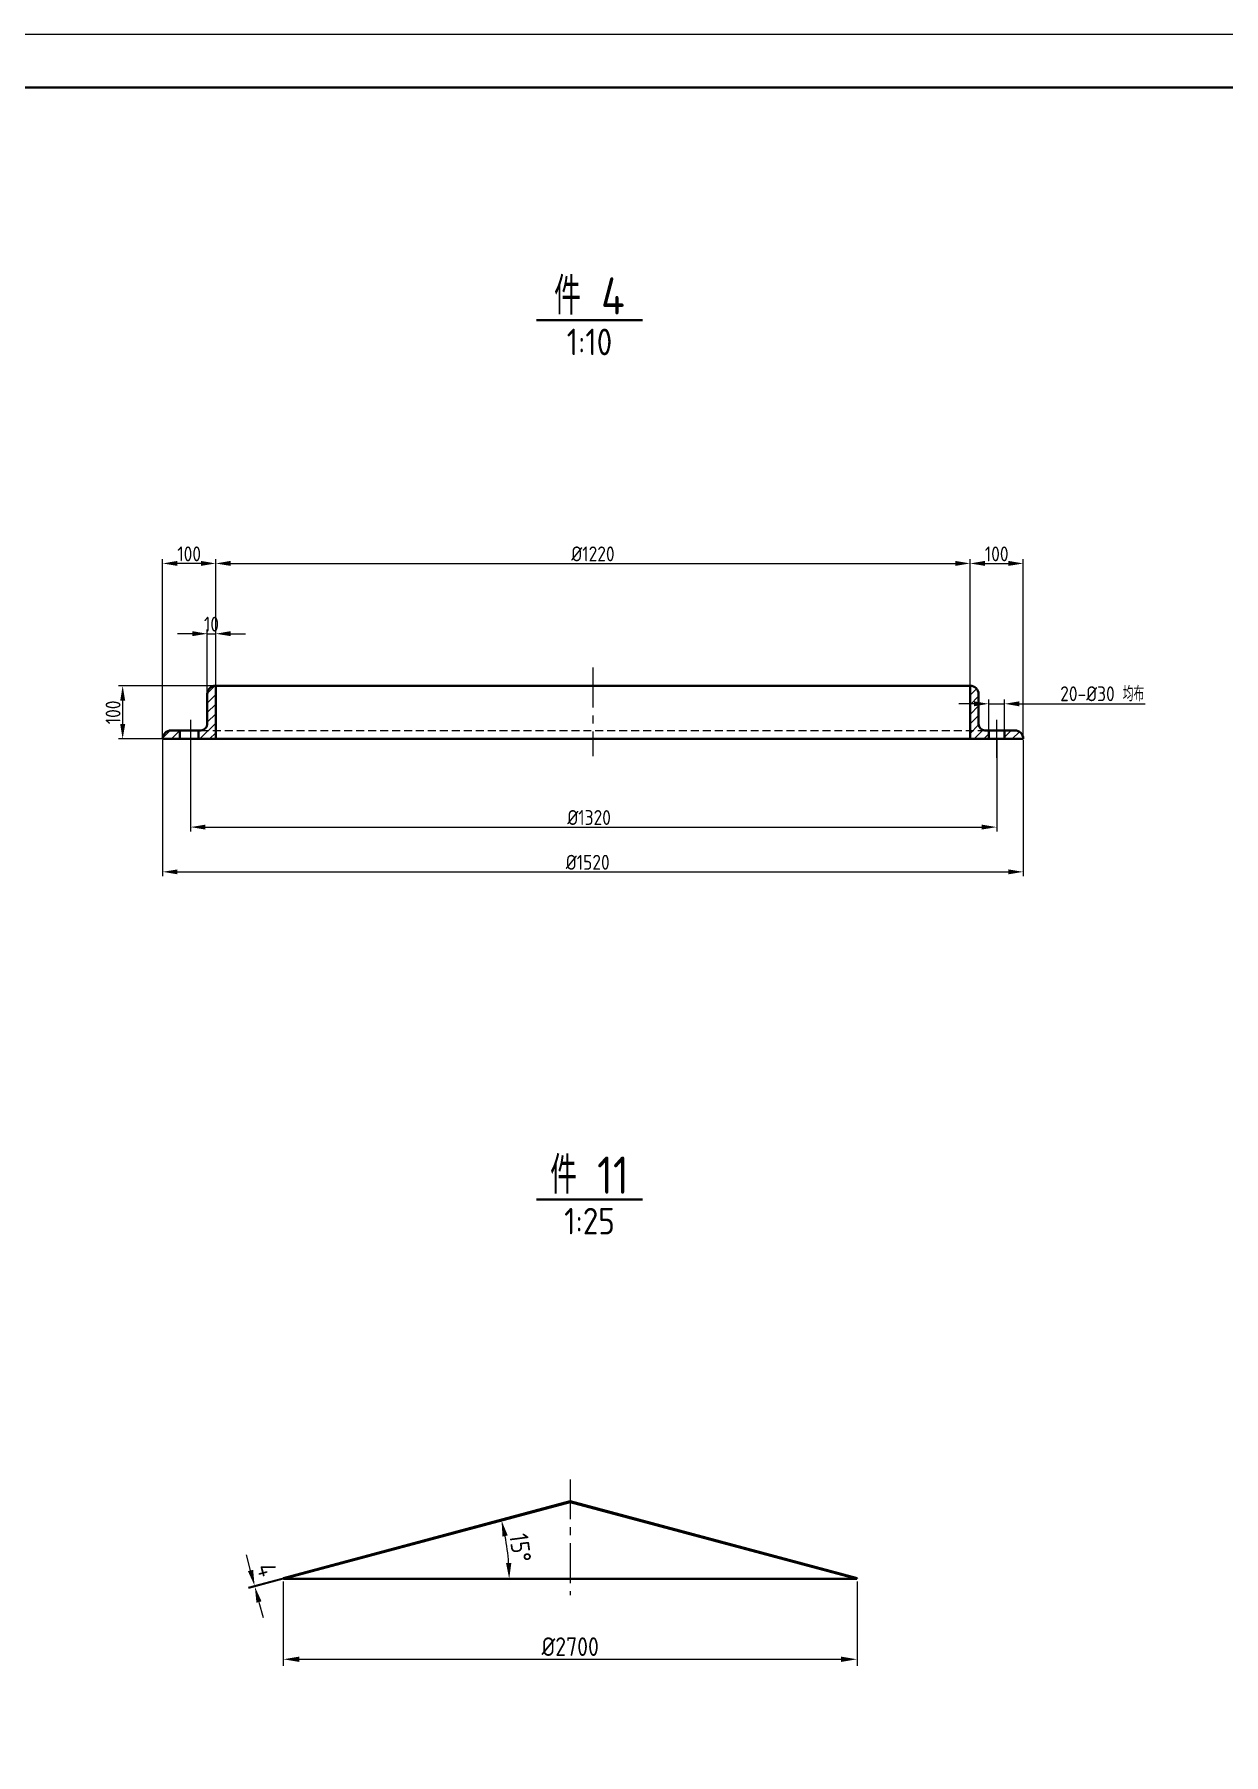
# Model space of a CAD drawing. Header units: millimetres. Extents: x 402311 to 444361, y 25246 to 54946.
# Drawn here: x 421652 to 432845, y 38764 to 54946 of the extents above; entities that cross this region are included whole.
import ezdxf
from ezdxf.enums import TextEntityAlignment as Align

# ---------------------------------------------------------------- set-up
doc = ezdxf.new("R2010")
doc.units = ezdxf.units.MM
doc.header["$LTSCALE"] = 300
doc.linetypes.add('CENTER', pattern=[2, 1.25, -0.25, 0.25, -0.25])
doc.linetypes.add('DASHED2', pattern=[0.375, 0.25, -0.125])
for name, color, linetype, lineweight in [('BIAOZHU', 3, 'Continuous', 25), ('SHI', 7, 'Continuous', 40), ('WEN', 3, 'Continuous', 20), ('XI', 2, 'Continuous', 20), ('XU', 6, 'DASHED2', 20), ('ZHONG', 1, 'CENTER', 20)]:
    doc.layers.add(name, color=color, linetype=linetype, lineweight=lineweight)
doc.layers.add('X1', color=4, linetype='Continuous')
doc.styles.add('GB', font='gbenor.shx', dxfattribs={"bigfont": 'gbcbig.shx'})
doc.dimstyles.new('ISO-25$0', dxfattribs={"dimscale": 40, "dimtxt": 3.5, "dimasz": 3.5, "dimexe": 1, "dimexo": 0.2, "dimgap": 0.5, "dimtad": 1, "dimtoh": 1, "dimdec": 1, "dimzin": 9, "dimdsep": 46, "dimtxsty": 'GB', "dimcen": 0, "dimclrd": 3, "dimclre": 3, "dimclrt": 256, "dimadec": 0, "dimazin": 2, "dimtfac": 1, "dimtdec": 1, "dimtix": 1, "dimtmove": 0, "dimatfit": 3, "dimldrblk": 'DOTSMALL', "dimfxl": 0, "dimlwd": 20, "dimlwe": 20, "dimarcsym": 0})
doc.dimstyles.new('SHW', dxfattribs={"dimscale": 50, "dimtxt": 3.5, "dimasz": 3, "dimexe": 1.25, "dimexo": 0.625, "dimtad": 1, "dimdsep": 46, "dimtxsty": 'GB', "dimcen": 2.5, "dimclrd": 256, "dimclrt": 256, "dimadec": 1, "dimazin": 0, "dimtfac": 1, "dimtix": 1, "dimtmove": 2, "dimatfit": 3, "dimfxl": 0, "dimlwd": -1, "dimarcsym": 0})

# ---------------------------------------------------------------- blocks, each defined once
blk = doc.blocks.new('*D85')
at = {"layer": 'BIAOZHU', "color": 3, "linetype": 'ByBlock', "lineweight": 20}
for p, q in [((430494, 48649), (430354, 48649)), ((430634, 48406), (430634, 48689)), ((430634, 48649), (430783, 48649)), ((430783, 48406), (430783, 48689)), ((430923, 48649), (432106, 48649))]:
    blk.add_line(p, q, dxfattribs=at)
at = {"layer": 'BIAOZHU', "color": 3}
for points in [[(430494, 48672), (430494, 48625), (430634, 48649)], [(430923, 48672), (430923, 48625), (430783, 48649)]]:
    blk.add_solid(points, dxfattribs=at)
at = {"layer": 'Defpoints', "color": 0}
for p in [(430783, 48649), (430634, 48398), (430783, 48398)]:
    blk.add_point(p, dxfattribs=at)
at = {"layer": 'BIAOZHU', "insert": (431702, 48743), "char_height": 140, "attachment_point": 5, "style": 'GB'}
blk.add_mtext('20-%%C30 均布', dxfattribs=at)
blk = doc.blocks.new('_DotSmall')
at = {"color": 0, "linetype": 'ByBlock', "const_width": 0.5}
blk.add_lwpolyline([(-0.0625, 0, 1), (0.0625, 0, 1)], format="xyb", close=True, dxfattribs=at)
blk = doc.blocks.new('*D86')
at = {"layer": 'BIAOZHU', "color": 3, "linetype": 'ByBlock', "lineweight": 20}
for p, q in [((423359, 48826), (423359, 50009)), ((430459, 48826), (430459, 50009)), ((423499, 49969), (430319, 49969))]:
    blk.add_line(p, q, dxfattribs=at)
at = {"layer": 'BIAOZHU', "color": 3}
for points in [[(423499, 49993), (423499, 49946), (423359, 49969)], [(430319, 49993), (430319, 49946), (430459, 49969)]]:
    blk.add_solid(points, dxfattribs=at)
at = {"layer": 'Defpoints', "color": 0}
for p in [(430459, 49969), (423359, 48818), (430459, 48818)]:
    blk.add_point(p, dxfattribs=at)
at = {"layer": 'BIAOZHU', "insert": (426909, 50059), "char_height": 140, "attachment_point": 5, "style": 'GB'}
blk.add_mtext('%%c1220', dxfattribs=at)
blk = doc.blocks.new('*D87')
at = {"layer": 'BIAOZHU', "color": 3, "linetype": 'ByBlock', "lineweight": 20}
for p, q in [((423139, 49308), (422999, 49308)), ((423279, 48746), (423279, 49348)), ((423279, 49308), (423359, 49308)), ((423359, 48826), (423359, 49348)), ((423499, 49308), (423639, 49308))]:
    blk.add_line(p, q, dxfattribs=at)
at = {"layer": 'BIAOZHU', "color": 3}
for points in [[(423139, 49332), (423139, 49285), (423279, 49308)], [(423499, 49332), (423499, 49285), (423359, 49308)]]:
    blk.add_solid(points, dxfattribs=at)
at = {"layer": 'Defpoints', "color": 0}
for p in [(423359, 49308), (423279, 48738), (423359, 48818)]:
    blk.add_point(p, dxfattribs=at)
at = {"layer": 'BIAOZHU', "insert": (423319, 49398), "char_height": 140, "attachment_point": 5, "style": 'GB'}
blk.add_mtext('10', dxfattribs=at)
blk = doc.blocks.new('*D88')
at = {"layer": 'BIAOZHU', "color": 3, "linetype": 'ByBlock', "lineweight": 20}
for p, q in [((423351, 48818), (422443, 48818)), ((422483, 48678), (422483, 48458)), ((423351, 48318), (422443, 48318))]:
    blk.add_line(p, q, dxfattribs=at)
at = {"layer": 'BIAOZHU', "color": 3}
for points in [[(422460, 48678), (422507, 48678), (422483, 48818)], [(422460, 48458), (422507, 48458), (422483, 48318)]]:
    blk.add_solid(points, dxfattribs=at)
at = {"layer": 'Defpoints', "color": 0}
for p in [(423359, 48818), (422483, 48318), (423359, 48318)]:
    blk.add_point(p, dxfattribs=at)
at = {"layer": 'BIAOZHU', "insert": (422393, 48568), "char_height": 140, "attachment_point": 5, "rotation": 90, "style": 'GB'}
blk.add_mtext('100', dxfattribs=at)
blk = doc.blocks.new('*D89')
at = {"layer": 'BIAOZHU', "color": 3, "linetype": 'ByBlock', "lineweight": 20}
for p, q in [((422859, 48310), (422859, 47028)), ((430959, 48310), (430959, 47028)), ((422999, 47068), (430819, 47068))]:
    blk.add_line(p, q, dxfattribs=at)
at = {"layer": 'BIAOZHU', "color": 3}
for points in [[(422999, 47091), (422999, 47045), (422859, 47068)], [(430819, 47091), (430819, 47045), (430959, 47068)]]:
    blk.add_solid(points, dxfattribs=at)
at = {"layer": 'Defpoints', "color": 0}
for p in [(422859, 48318), (430959, 48318), (430959, 47068)]:
    blk.add_point(p, dxfattribs=at)
at = {"layer": 'BIAOZHU', "insert": (426860, 47158), "char_height": 140, "attachment_point": 5, "style": 'GB'}
blk.add_mtext('%%c1520', dxfattribs=at)
blk = doc.blocks.new('*D90')
at = {"layer": 'BIAOZHU', "color": 3, "linetype": 'ByBlock', "lineweight": 20}
for p, q in [((423122, 48310), (423122, 47449)), ((430709, 48310), (430709, 47449)), ((423262, 47489), (430569, 47489))]:
    blk.add_line(p, q, dxfattribs=at)
at = {"layer": 'BIAOZHU', "color": 3}
for points in [[(423262, 47512), (423262, 47466), (423122, 47489)], [(430569, 47512), (430569, 47466), (430709, 47489)]]:
    blk.add_solid(points, dxfattribs=at)
at = {"layer": 'Defpoints', "color": 0}
for p in [(423122, 48318), (430709, 48318), (430709, 47489)]:
    blk.add_point(p, dxfattribs=at)
at = {"layer": 'BIAOZHU', "insert": (426873, 47579), "char_height": 140, "attachment_point": 5, "style": 'GB'}
blk.add_mtext('%%c1320', dxfattribs=at)
blk = doc.blocks.new('*D91')
at = {"layer": 'BIAOZHU', "color": 3, "linetype": 'ByBlock', "lineweight": 20}
for p, q in [((422859, 48326), (422859, 50009)), ((423359, 48826), (423359, 50009)), ((423219, 49969), (422999, 49969))]:
    blk.add_line(p, q, dxfattribs=at)
at = {"layer": 'BIAOZHU', "color": 3}
for points in [[(422999, 49993), (422999, 49946), (422859, 49969)], [(423219, 49993), (423219, 49946), (423359, 49969)]]:
    blk.add_solid(points, dxfattribs=at)
at = {"layer": 'Defpoints', "color": 0}
for p in [(422859, 49969), (423359, 48818), (422859, 48318)]:
    blk.add_point(p, dxfattribs=at)
at = {"layer": 'BIAOZHU', "insert": (423109, 50059), "char_height": 140, "attachment_point": 5, "style": 'GB'}
blk.add_mtext('100', dxfattribs=at)
blk = doc.blocks.new('*D92')
at = {"layer": 'BIAOZHU', "color": 3, "linetype": 'ByBlock', "lineweight": 20}
for p, q in [((430459, 48826), (430459, 50009)), ((430959, 48326), (430959, 50009)), ((430599, 49969), (430819, 49969))]:
    blk.add_line(p, q, dxfattribs=at)
at = {"layer": 'BIAOZHU', "color": 3}
for points in [[(430599, 49993), (430599, 49946), (430459, 49969)], [(430819, 49993), (430819, 49946), (430959, 49969)]]:
    blk.add_solid(points, dxfattribs=at)
at = {"layer": 'Defpoints', "color": 0}
for p in [(430959, 49969), (430459, 48818), (430959, 48318)]:
    blk.add_point(p, dxfattribs=at)
at = {"layer": 'BIAOZHU', "insert": (430709, 50059), "char_height": 140, "attachment_point": 5, "style": 'GB'}
blk.add_mtext('100', dxfattribs=at)
blk = doc.blocks.new('*D98')
at = {"layer": 'Defpoints', "color": 0}
for p in [(426695, 41140), (426113, 40602), (423997, 40417), (423997, 40417), (426695, 40417)]:
    blk.add_point(p, dxfattribs=at)
at = {"layer": 'WEN'}
blk.add_arc((423997, 40417), 2124, 4.0472, 10.9528, dxfattribs=at)
for points in [[(426058, 40815), (426107, 40826), (426049, 40966)], [(426141, 40567), (426091, 40566), (426121, 40417)]]:
    blk.add_solid(points, dxfattribs=at)
at = {"layer": 'WEN', "insert": (426226, 40710), "char_height": 175, "attachment_point": 5, "rotation": 277.5, "style": 'GB'}
blk.add_mtext('15°', dxfattribs=at)
blk = doc.blocks.new('*D99')
at = {"layer": 'Defpoints', "color": 0}
for p in [(424121, 40458), (423727, 40344), (424123, 40450)]:
    blk.add_point(p, dxfattribs=at)
at = {"layer": 'WEN'}
for p, q in [((423686, 40497), (423648, 40642)), ((423725, 40352), (423727, 40344)), ((423766, 40199), (423805, 40055))]:
    blk.add_line(p, q, dxfattribs=at)
at = {"layer": 'WEN', "color": 0, "lineweight": -2}
for p, q in [((424091, 40450), (423665, 40336)), ((424093, 40442), (423667, 40328))]:
    blk.add_line(p, q, dxfattribs=at)
at = {"layer": 'WEN'}
for points in [[(423711, 40503), (423662, 40490), (423725, 40352)], [(423790, 40206), (423742, 40193), (423727, 40344)]]:
    blk.add_solid(points, dxfattribs=at)
at = {"layer": 'WEN', "insert": (423841, 40502), "char_height": 175, "attachment_point": 5, "rotation": 285, "style": 'GB'}
blk.add_mtext('4', dxfattribs=at)
blk = doc.blocks.new('*D97')
at = {"layer": 'Defpoints', "color": 0}
for p in [(423995, 40424), (429395, 40424), (429395, 39661)]:
    blk.add_point(p, dxfattribs=at)
at = {"layer": 'WEN', "color": 0, "lineweight": -2}
for p, q in [((423995, 40393), (423995, 39598)), ((429395, 40393), (429395, 39598))]:
    blk.add_line(p, q, dxfattribs=at)
at = {"layer": 'WEN'}
blk.add_line((424145, 39661), (429245, 39661), dxfattribs=at)
for points in [[(424145, 39686), (424145, 39636), (423995, 39661)], [(429245, 39686), (429245, 39636), (429395, 39661)]]:
    blk.add_solid(points, dxfattribs=at)
at = {"layer": 'WEN', "insert": (426695, 39780), "char_height": 175, "attachment_point": 5, "style": 'GB'}
blk.add_mtext('%%c2700', dxfattribs=at)

msp = doc.modelspace()

# ---------------------------------------------------------------- hatches: boundary and pattern name
at = {"layer": 'X1'}
h = msp.add_hatch(dxfattribs=at)
h.set_pattern_fill('LINE', color=256, scale=20, angle=45, style=0)
h.set_pattern_definition([(45, (359436.544, 7982.515), (-44.90128, 44.90128), [])])
h.paths.add_polyline_path([(423278.661, 48458.09, -0.414213562), (423218.661, 48398.09), (423358.661, 48398.09), (423358.661, 48818.09, 0.414213562), (423278.661, 48738.09)])
h.paths.add_polyline_path([(423218.661, 48398.09), (423196.161, 48398.09), (423196.161, 48318.09), (423358.661, 48318.09), (423358.661, 48398.09)])
h.paths.add_polyline_path([(423021.161, 48318.09), (423021.161, 48398.09), (422938.661, 48398.09, 0.414213562), (422858.661, 48318.09)])
h = msp.add_hatch(dxfattribs=at)
h.set_pattern_fill('LINE', color=256, scale=20, angle=45, style=0)
h.set_pattern_definition([(45, (360436.544, 7982.515), (-44.90128, 44.90128), [])])
h.paths.add_polyline_path([(430458.661, 48398.09), (430598.661, 48398.09, -0.414213562), (430538.661, 48458.09), (430538.661, 48738.09, 0.414213562), (430458.661, 48818.09)])
h.paths.add_polyline_path([(430458.661, 48398.09), (430458.661, 48318.09), (430634.597, 48318.09), (430634.419, 48398.09)])
h.paths.add_polyline_path([(430878.661, 48398.09), (430782.903, 48398.09), (430782.903, 48318.09), (430958.661, 48318.09, 0.414213562)])

# ---------------------------------------------------------------- linework, layer by layer
at = {"layer": 'SHI'}
for p, q in [((426376.322, 52256.648), (427376.322, 52256.648)), ((423278.661, 48738.09), (423278.661, 48458.09)), ((423358.661, 48818.09), (423358.661, 48318.09)), ((423358.661, 48818.09), (430458.661, 48818.09)), ((430458.661, 48818.09), (430458.661, 48318.09)), ((430538.661, 48738.09), (430538.661, 48458.09)), ((422938.661, 48398.09), (423196.161, 48398.09)), ((423021.161, 48398.09), (423021.161, 48318.09)), ((423196.161, 48398.09), (423196.161, 48318.09)), ((423196.161, 48398.09), (423218.661, 48398.09)), ((430878.661, 48398.09), (430598.661, 48398.09)), ((430634.419, 48398.09), (430634.597, 48318.09)), ((430782.903, 48398.09), (430782.903, 48318.09)), ((422858.661, 48318.09), (423110.492, 48318.09)), ((430958.661, 48318.09), (422934.419, 48318.09)), ((426376.322, 43986.621), (427376.322, 43986.621)), ((423995.232, 40424.426), (426695.232, 41147.888)), ((423997.302, 40416.698), (426695.232, 41139.606)), ((429395.232, 40424.426), (426695.232, 41147.888)), ((429393.161, 40416.698), (426695.232, 41139.606)), ((423997.302, 40416.698), (423995.232, 40424.426)), ((423997.302, 40416.698), (426695.232, 40416.698)), ((429393.161, 40416.698), (426695.232, 40416.698)), ((429393.161, 40416.698), (429395.232, 40424.426))]:
    msp.add_line(p, q, dxfattribs=at)
msp.add_lwpolyline([(403560.502, 25745.579), (443860.502, 25745.579), (443860.502, 54445.579), (403560.502, 54445.579)], close=True, dxfattribs=at)
for centre, radius, start, end in [((423358.661, 48738.09), 80, 90, 180), ((430458.661, 48738.09), 80, 0, 90), ((422938.661, 48318.09), 80, 90, 180), ((423218.661, 48458.09), 60, 270, 0), ((430598.661, 48458.09), 60, 180, 270), ((430878.661, 48318.09), 80, 0, 90)]:
    msp.add_arc(centre, radius, start, end, dxfattribs=at)
at = {"layer": 'XI'}
msp.add_lwpolyline([(402310.502, 25245.579), (444360.502, 25245.579), (444360.502, 54945.579), (402310.502, 54945.579)], close=True, dxfattribs=at)
at = {"layer": 'XU'}
msp.add_line((423218.661, 48398.09), (430634.419, 48398.09), dxfattribs=at)
at = {"layer": 'ZHONG'}
for p, q in [((426908.661, 48989.66), (426908.661, 48156.321)), ((423121.919, 48498.038), (423121.919, 48141.853)), ((430708.661, 48498.038), (430708.661, 48141.853)), ((426695.232, 41353.111), (426695.232, 40263.458))]:
    msp.add_line(p, q, dxfattribs=at)

# ---------------------------------------------------------------- texts
at = {"layer": 'WEN', "style": 'GB'}
for s, height, p in [('件 4', 350, (426876.322, 52502.481)), ('1:10', 250, (426876.322, 52052.481)), ('件 11', 350, (426876.322, 44232.455)), ('1:25', 250, (426876.322, 43782.455))]:
    msp.add_text(s, height=height, dxfattribs=at).set_placement(p, align=Align.MIDDLE)

# ---------------------------------------------------------------- dimensions: what is measured, and where the dimension line sits
at = {"layer": 'BIAOZHU'}
for base, p1, p2, text, picture, middle in [((422858.661, 49969.398), (423358.661, 48818.09), (422858.661, 48318.09), '100', '*D91', (423108.661, 50059.398)), ((430458.661, 49969.398), (423358.661, 48818.09), (430458.661, 48818.09), '%%c1220', '*D86', (426908.661, 50059.398)), ((423358.661, 49308.261), (423278.661, 48738.09), (423358.661, 48818.09), '10', '*D87', (423318.661, 49398.261))]:
    dim = msp.add_linear_dim(base=base, p1=p1, p2=p2, text=text, dimstyle='ISO-25$0', dxfattribs=at)
    dim.commit()
    dim.dimension.update_dxf_attribs({"geometry": picture, "text_midpoint": middle})
for base, p1, p2, angle, picture, middle in [((430958.661, 49969.398), (430458.661, 48818.09), (430958.661, 48318.09), 180, '*D92', (430708.661, 50059.398)), ((422483.29, 48318.09), (423358.661, 48818.09), (423358.661, 48318.09), 90, '*D88', (422393.29, 48568.09))]:
    dim = msp.add_linear_dim(base=base, p1=p1, p2=p2, angle=angle, text='100', dimstyle='ISO-25$0', dxfattribs=at)
    dim.commit()
    dim.dimension.update_dxf_attribs({"geometry": picture, "text_midpoint": middle})
for base, p1, p2, text, picture, middle in [((430782.903, 48648.527), (430634.419, 48398.09), (430782.903, 48398.09), '20-%%C30 均布', '*D85', (431702.145, 48648.527)), ((430958.661, 47068.011), (422858.661, 48318.09), (430958.661, 48318.09), '%%c1520', '*D89', (426860.165, 47068.011)), ((430708.661, 47489.08), (423121.919, 48318.09), (430708.661, 48318.09), '%%c1320', '*D90', (426872.902, 47489.08))]:
    dim = msp.add_linear_dim(base=base, p1=p1, p2=p2, text=text, dimstyle='ISO-25$0', dxfattribs=at)
    dim.commit()
    dim.dimension.update_dxf_attribs({"geometry": picture, "text_midpoint": middle, "dimtype": 160})
at = {"layer": 'WEN'}
dim = msp.add_angular_dim_2l(base=(426113.214, 40601.816), line1=((423997.302, 40416.698), (426695.232, 40416.698)), line2=((423997.302, 40416.698), (426695.232, 41139.606)), dimstyle='SHW', override={"dimadec": 0}, dxfattribs=at)
dim.commit()
dim.dimension.update_dxf_attribs({"geometry": '*D98', "text_midpoint": (426225.643, 40710.065)})
dim = msp.add_linear_dim(base=(423727.288, 40344.348), p1=(424121.02, 40458.131), p2=(424123.091, 40450.403), angle=285, dimstyle='SHW', override={"dimlfac": 0.5}, dxfattribs=at)
dim.commit()
dim.dimension.update_dxf_attribs({"geometry": '*D99', "text_midpoint": (423840.956, 40501.694), "dimtype": 161})
dim = msp.add_linear_dim(base=(429395.232, 39660.873), p1=(423995.232, 40424.426), p2=(429395.232, 40424.426), text='%%c<>', dimstyle='SHW', override={"dimlfac": 0.5}, dxfattribs=at)
dim.commit()
dim.dimension.update_dxf_attribs({"geometry": '*D97', "text_midpoint": (426695.232, 39779.623)})

doc.saveas('drawing.dxf')
